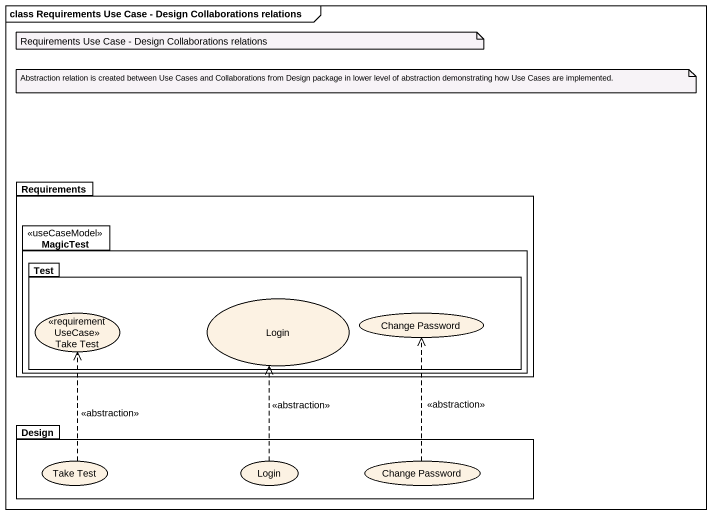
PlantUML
@startuml
mainframe class Requirements Use Case - Design Collaborations relations
package Requirements {
  package MagicTest <<useCaseModel>> {
    package Test {
      usecase Login
      usecase "Take Test" as Take_Test <<requirementUseCase>>
      usecase "Change Password" as Change_Password
    }
  }
}
package Design {
  usecase "Take Test" as Take_Test_2
  usecase "Login" as Login_2
  usecase "Change Password" as Change_Password_2
}
Take_Test_2 .up.> Take_Test : <<abstraction>>
Login_2 .up.> Login : <<abstraction>>
Change_Password_2 .up.> Change_Password : <<abstraction>>
note as N1
  Requirements Use Case - Design Collaborations relations
end note
note as N2
  Abstraction relation is created between Use Cases and Collaborations from Design package in lower level of abstraction demonstrating how Use Cases are implemented.
end note
@enduml
